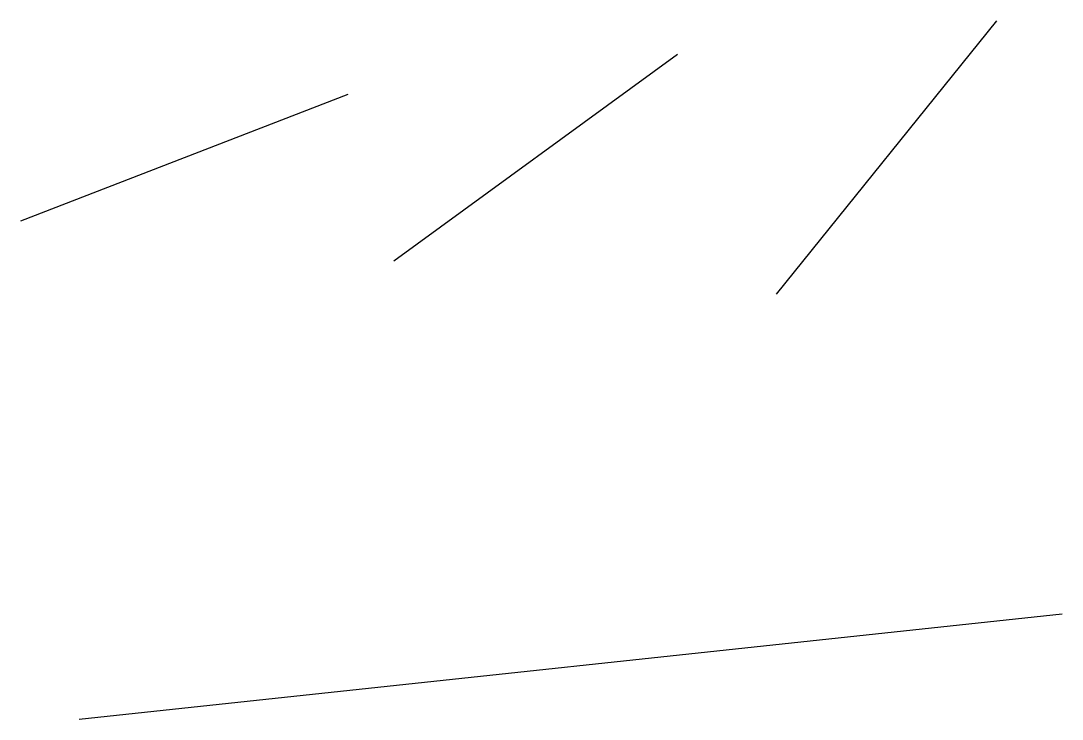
# Model space of a CAD drawing. Header units: millimetres. Extents: x 5.3 to 35, y 4 to 23.9.
import ezdxf

# ---------------------------------------------------------------- set-up
doc = ezdxf.new("R2010")
doc.units = ezdxf.units.MM
doc.layers.get('0').update_dxf_attribs({"lineweight": 25, "true_color": 0xffffff})

msp = doc.modelspace()

# ---------------------------------------------------------------- linework, layer by layer
for p, q in [((26.861, 16.108), (33.139, 23.892)), ((15.961, 17.053), (24.039, 22.947)), ((5.336, 18.199), (14.664, 21.801)), ((7, 4), (35, 7))]:
    msp.add_line(p, q)

doc.saveas('drawing.dxf')
